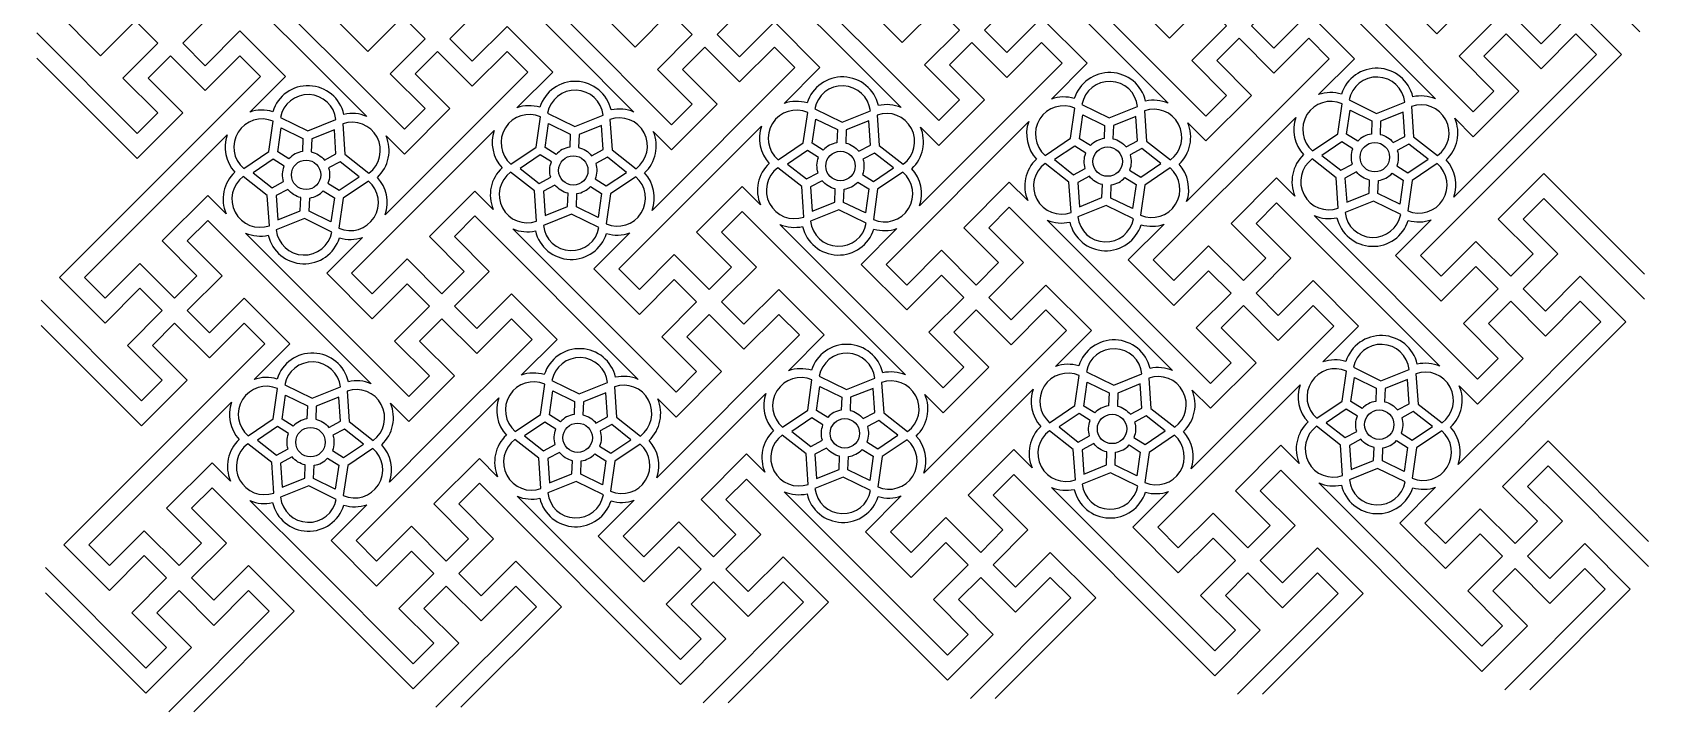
# Model space of a CAD drawing. Extents: x -10 to 131, y 120 to 260.
# Drawn here: x -8.8 to 130.7, y 119.9 to 178.5 of the extents above; entities that cross this region are included whole.
import ezdxf

# ---------------------------------------------------------------- set-up
doc = ezdxf.new("R2010")
doc.units = 0
doc.layers.add('LAYER_01', color=7, linetype='CONTINUOUS')

msp = doc.modelspace()

# ---------------------------------------------------------------- linework, layer by layer
at = {"layer": 'LAYER_01'}
for points in [[(-8.83, 199.36), (-0.15, 190.69), (3.79, 194.62), (0.78, 197.63), (2.71, 199.55), (5.71, 196.55), (8.72, 199.55), (10.5, 197.78), (1.82, 189.1), (-6.86, 180.42), (-2.93, 176.48), (0.08, 179.49), (2.01, 177.56), (-1, 174.55), (2.01, 171.55), (0.23, 169.77), (-8.45, 178.45)], [(130.36, 157.65), (121.68, 166.33), (117.74, 162.39), (120.75, 159.39), (118.82, 157.46), (115.81, 160.46), (112.81, 157.46), (111.03, 159.24), (128.39, 176.59), (124.45, 180.53), (121.45, 177.52), (119.52, 179.45), (122.53, 182.46), (119.52, 185.46), (121.3, 187.24), (129.98, 178.56)], [(-8.45, 176.29), (0.23, 167.61), (4.16, 171.55), (1.16, 174.55), (3.09, 176.48), (6.09, 173.48), (9.1, 176.48), (10.88, 174.7), (-6.48, 157.35), (-2.55, 153.41), (0.46, 156.42), (2.39, 154.49), (-0.62, 151.48), (2.39, 148.48), (0.61, 146.7), (-8.07, 155.38)], [(130.73, 134.58), (122.05, 143.25), (118.12, 139.32), (121.12, 136.31), (119.2, 134.39), (116.19, 137.39), (113.19, 134.39), (111.41, 136.16), (128.77, 153.52), (124.83, 157.46), (121.83, 154.45), (119.9, 156.38), (122.9, 159.39), (119.9, 162.39), (121.68, 164.17), (130.36, 155.49)], [(-8.07, 153.22), (0.61, 144.54), (4.54, 148.48), (1.54, 151.48), (3.46, 153.41), (6.47, 150.41), (9.47, 153.41), (11.25, 151.63), (-6.1, 134.27), (-2.17, 130.34), (0.84, 133.35), (2.76, 131.42), (-0.24, 128.41), (2.76, 125.41), (0.98, 123.63), (-7.69, 132.31)], [(120.46, 121.77), (129.14, 130.45), (125.21, 134.39), (122.2, 131.38), (120.28, 133.31), (123.28, 136.31), (120.28, 139.32), (122.05, 141.1), (130.73, 132.42)], [(28.18, 120.26), (36.86, 128.94), (32.92, 132.87), (29.92, 129.87), (27.99, 131.8), (31, 134.8), (27.99, 137.81), (29.77, 139.59), (47.13, 122.23), (51.06, 126.16), (48.06, 129.17), (49.98, 131.1), (52.99, 128.09), (56, 131.1), (57.77, 129.32), (49.09, 120.64)], [(51.25, 120.64), (59.93, 129.32), (56, 133.25), (52.99, 130.25), (51.06, 132.17), (54.07, 135.18), (51.06, 138.19), (52.84, 139.96), (70.2, 122.61), (74.13, 126.54), (71.13, 129.55), (73.06, 131.47), (76.06, 128.47), (79.07, 131.47), (80.84, 129.7), (72.17, 121.02)], [(74.32, 121.02), (83, 129.7), (79.07, 133.63), (76.06, 130.62), (74.13, 132.55), (77.14, 135.56), (74.13, 138.56), (75.91, 140.34), (93.27, 122.98), (97.2, 126.92), (94.2, 129.92), (96.13, 131.85), (99.13, 128.85), (102.14, 131.85), (103.92, 130.07), (95.24, 121.39)], [(97.39, 121.39), (106.07, 130.07), (102.14, 134.01), (99.13, 131), (97.2, 132.93), (100.21, 135.94), (97.2, 138.94), (98.98, 140.72), (116.34, 123.36), (120.28, 127.3), (117.27, 130.3), (119.2, 132.23), (122.2, 129.22), (125.21, 132.23), (126.99, 130.45), (118.31, 121.77)], [(5.11, 119.88), (13.79, 128.56), (9.85, 132.5), (6.85, 129.49), (4.92, 131.42), (7.93, 134.42), (4.92, 137.43), (6.7, 139.21), (24.06, 121.85), (27.99, 125.78), (24.99, 128.79), (26.91, 130.72), (29.92, 127.71), (32.92, 130.72), (34.7, 128.94), (26.02, 120.26)], [(-7.69, 130.15), (0.98, 121.47), (4.92, 125.41), (1.91, 128.41), (3.84, 130.34), (6.85, 127.33), (9.85, 130.34), (11.63, 128.56), (2.95, 119.88)]]:
    msp.add_lwpolyline(points, dxfattribs=at)
for points in [[(41.15, 171.81, 0.764198), (35, 172.04, 0.159469), (33.01, 171.99), (36.1, 175.08), (32.17, 179.02), (29.16, 176.01), (27.23, 177.94), (30.24, 180.94), (27.23, 183.95), (29.01, 185.73), (37.69, 177.05), (43.11, 171.63, 0.157699)], [(56.09, 172.37), (59.17, 175.46), (55.24, 179.4), (52.23, 176.39), (50.31, 178.32), (53.31, 181.32), (50.31, 184.33), (52.08, 186.11), (66.18, 172.01, 0.157699), (64.23, 172.19, 0.764198), (58.07, 172.41, 0.159469)], [(79.16, 172.75), (82.25, 175.84), (78.31, 179.77), (75.3, 176.77), (73.38, 178.69), (76.38, 181.7), (73.38, 184.71), (75.16, 186.48), (89.25, 172.39, 0.157699), (87.3, 172.57, 0.764198), (81.14, 172.79, 0.159469)], [(102.23, 173.13), (105.32, 176.22), (101.38, 180.15), (98.38, 177.15), (96.45, 179.07), (99.45, 182.08), (96.45, 185.08), (98.23, 186.86), (112.32, 172.76, 0.157699), (110.37, 172.94, 0.764198), (104.21, 173.17, 0.159469)], [(111.58, 185.4), (108.5, 182.31), (112.43, 178.37), (115.44, 181.38), (117.36, 179.45), (114.36, 176.45), (117.36, 173.44), (115.58, 171.66), (106.91, 180.34), (101.49, 185.76, 0.157699), (103.44, 185.58, 0.764198), (109.6, 185.35, 0.159469)], [(20.04, 171.25, 0.157699), (18.08, 171.43, 0.764198), (11.93, 171.66, 0.159469), (9.94, 171.62), (13.03, 174.7), (9.1, 178.64), (6.09, 175.63), (4.16, 177.56), (7.17, 180.57), (4.16, 183.57), (5.94, 185.35)], [(19.3, 183.88), (16.21, 180.8), (20.15, 176.86), (23.15, 179.87), (25.08, 177.94), (22.07, 174.93), (25.08, 171.93), (23.3, 170.15), (9.2, 184.25, 0.157699), (11.16, 184.07, 0.764198), (17.31, 183.84, 0.159469)], [(42.37, 184.26), (39.28, 181.17), (43.22, 177.24), (46.22, 180.24), (48.15, 178.32), (45.14, 175.31), (48.15, 172.31), (46.37, 170.53), (37.69, 179.21), (32.27, 184.63, 0.157699), (34.23, 184.45, 0.764198), (40.39, 184.22, 0.159469)], [(65.44, 184.64), (62.35, 181.55), (66.29, 177.62), (69.29, 180.62), (71.22, 178.69), (68.21, 175.69), (71.22, 172.68), (69.44, 170.91), (55.34, 185, 0.157699), (57.3, 184.82, 0.764198), (63.46, 184.6, 0.159469)], [(88.51, 185.02), (85.42, 181.93), (89.36, 177.99), (92.36, 181), (94.29, 179.07), (91.29, 176.07), (94.29, 173.06), (92.51, 171.28), (78.42, 185.38, 0.157699), (80.37, 185.2, 0.764198), (86.53, 184.98, 0.159469)], [(67.77, 163.52, 0.277496), (67.11, 166.74, 0.315552), (67.86, 170.33), (69.44, 168.75), (73.38, 172.68), (70.37, 175.69), (72.3, 177.62), (75.3, 174.61), (78.31, 177.62), (80.09, 175.84)], [(90.93, 170.71), (92.51, 169.13), (96.45, 173.06), (93.44, 176.07), (95.37, 177.99), (98.38, 174.99), (101.38, 177.99), (103.16, 176.22), (90.84, 163.9, 0.277496), (90.18, 167.12, 0.315552)], [(114, 171.09), (115.58, 169.5), (119.52, 173.44), (116.51, 176.45), (118.44, 178.37), (121.45, 175.37), (124.45, 178.37), (126.23, 176.59), (113.92, 164.28, 0.277496), (113.25, 167.5, 0.315552)], [(20.97, 165.99, 0.315552), (21.72, 169.57), (23.3, 167.99), (27.23, 171.93), (24.23, 174.93), (26.16, 176.86), (29.16, 173.85), (32.17, 176.86), (33.95, 175.08), (21.63, 162.77, 0.277496)], [(44.7, 163.14, 0.277496), (44.04, 166.37, 0.315552), (44.79, 169.95), (46.37, 168.37), (50.31, 172.31), (47.3, 175.31), (49.23, 177.24), (52.23, 174.23), (55.24, 177.24), (57.02, 175.46)], [(109.67, 172.49, 0.861723), (104.87, 172.67), (107.23, 171.51)], [(17.39, 170.98, 0.861723), (12.59, 171.15), (14.95, 170)], [(40.46, 171.36, 0.861723), (35.66, 171.53), (38.02, 170.38)], [(63.53, 171.73, 0.861723), (58.73, 171.91), (61.09, 170.76)], [(86.6, 172.11, 0.861723), (81.8, 172.29), (84.16, 171.13)], [(58.12, 171.59, 0.861723), (55.56, 167.51), (57.74, 168.98)], [(81.19, 171.96, 0.861723), (78.63, 167.89), (80.81, 169.36)], [(89.44, 167.5, 0.861723), (87.19, 171.74), (87.37, 169.12)], [(104.26, 172.34, 0.861723), (101.71, 168.27), (103.89, 169.74)], [(105.61, 169.11), (104.65, 169.71), (104.95, 171.78), (106.83, 170.86), (106.79, 169.73, 0.168823)], [(112.51, 167.87, 0.861723), (110.26, 172.12), (110.44, 169.5)], [(11.97, 170.83, 0.861723), (9.42, 166.76), (11.6, 168.23)], [(13.33, 167.6), (12.37, 168.2), (12.66, 170.27), (14.54, 169.35), (14.5, 168.22, 0.168823)], [(20.23, 166.36, 0.861723), (17.98, 170.61), (18.16, 167.99)], [(35.05, 171.21, 0.861723), (32.49, 167.14), (34.67, 168.61)], [(36.4, 167.97), (35.44, 168.57), (35.74, 170.65), (37.61, 169.73), (37.57, 168.6, 0.168823)], [(38.34, 168.57, -0.168823), (39.46, 167.86), (40.46, 168.39), (40.32, 170.48), (38.38, 169.7)], [(43.3, 166.74, 0.861723), (41.05, 170.99), (41.23, 168.36)], [(54.13, 170.42, 0.277496), (54.8, 167.2, 0.315552), (54.04, 163.61), (52.46, 165.19), (48.53, 161.26), (51.53, 158.25), (49.61, 156.32), (46.6, 159.33), (43.59, 156.32), (41.82, 158.1)], [(59.47, 168.35), (58.51, 168.95), (58.81, 171.02), (60.69, 170.11), (60.64, 168.97, 0.168823)], [(61.41, 168.95, -0.168823), (62.53, 168.24), (63.53, 168.77), (63.39, 170.86), (61.45, 170.08)], [(66.37, 167.12, 0.861723), (64.12, 171.37), (64.3, 168.74)], [(77.2, 170.8, 0.277496), (77.87, 167.57, 0.315552), (77.12, 163.99), (75.53, 165.57), (71.6, 161.64), (74.6, 158.63), (72.68, 156.7), (69.67, 159.71), (66.67, 156.7), (64.89, 158.48)], [(82.54, 168.73), (81.58, 169.33), (81.88, 171.4), (83.76, 170.48), (83.72, 169.35, 0.168823)], [(84.48, 169.32, -0.168823), (85.61, 168.62), (86.61, 169.15), (86.46, 171.23), (84.52, 170.46)], [(100.19, 164.37), (98.6, 165.95), (94.67, 162.01), (97.68, 159.01), (95.75, 157.08), (92.74, 160.09), (89.74, 157.08), (87.96, 158.86), (100.27, 171.17, 0.277496), (100.94, 167.95, 0.315552)], [(107.55, 169.7, -0.168823), (108.68, 169), (109.68, 169.52), (109.53, 171.61), (107.59, 170.83)], [(7.9, 162.85), (6.32, 164.44), (2.39, 160.5), (5.39, 157.5), (3.46, 155.57), (0.46, 158.57), (-2.55, 155.57), (-4.33, 157.35), (7.99, 169.66, 0.277496), (8.65, 166.44, 0.315552)], [(15.26, 168.19, -0.168823), (16.39, 167.48), (17.39, 168.01), (17.25, 170.1), (15.31, 169.32)], [(30.97, 163.23), (29.39, 164.81), (25.46, 160.88), (28.46, 157.87), (26.53, 155.95), (23.53, 158.95), (20.52, 155.95), (18.74, 157.72), (31.06, 170.04, 0.277496), (31.73, 166.82, 0.315552)], [(105.16, 167.13, -0.168823), (105.2, 168.46), (104.25, 169.06), (102.51, 167.89), (104.16, 166.6)], [(12.87, 165.62, -0.168823), (12.92, 166.95), (11.96, 167.55), (10.23, 166.38), (11.87, 165.09)], [(35.94, 166, -0.168823), (35.99, 167.33), (35.03, 167.93), (33.3, 166.76), (34.94, 165.47)], [(39.82, 167.19, -0.168823), (39.77, 165.86), (40.73, 165.26), (42.47, 166.42), (40.82, 167.72)], [(59.01, 166.38, -0.168823), (59.06, 167.71), (58.1, 168.31), (56.37, 167.14), (58.01, 165.85)], [(62.89, 167.57, -0.168823), (62.84, 166.23), (63.8, 165.63), (65.54, 166.8), (63.89, 168.09)], [(82.08, 166.75, -0.168823), (82.13, 168.08), (81.18, 168.69), (79.44, 167.52), (81.08, 166.22)], [(85.96, 167.94, -0.168823), (85.91, 166.61), (86.87, 166.01), (88.61, 167.18), (86.96, 168.47)], [(101.68, 167.58, 0.861723), (103.93, 163.33), (103.75, 165.95)], [(109.03, 168.32, -0.168823), (108.98, 166.99), (109.94, 166.39), (111.68, 167.56), (110.03, 168.85)], [(16.75, 166.81, -0.168823), (16.7, 165.48), (17.66, 164.88), (19.39, 166.05), (17.75, 167.34)], [(32.47, 166.44, 0.861723), (34.71, 162.2), (34.53, 164.82)], [(55.54, 166.82, 0.861723), (57.79, 162.57), (57.6, 165.2)], [(63.79, 162.35, 0.861723), (66.34, 166.43), (64.16, 164.96)], [(78.61, 167.2, 0.861723), (80.86, 162.95), (80.68, 165.58)], [(82.44, 166.08), (81.44, 165.55), (81.59, 163.46), (83.53, 164.24), (83.57, 165.37, -0.168823)], [(86.86, 162.73, 0.861723), (89.41, 166.8), (87.23, 165.33)], [(105.51, 166.46), (104.51, 165.93), (104.66, 163.84), (106.6, 164.62), (106.64, 165.75, -0.168823)], [(108.58, 166.34), (109.54, 165.74), (109.24, 163.67), (107.36, 164.59), (107.4, 165.72, 0.168823)], [(109.93, 163.11, 0.861723), (112.48, 167.18), (110.3, 165.71)], [(9.39, 166.07, 0.861723), (11.64, 161.82), (11.46, 164.44)], [(13.23, 164.95), (12.23, 164.42), (12.37, 162.33), (14.31, 163.11), (14.36, 164.24, -0.168823)], [(16.29, 164.83), (17.25, 164.23), (16.96, 162.16), (15.08, 163.08), (15.12, 164.21, 0.168823)], [(17.65, 161.6, 0.861723), (20.2, 165.67), (18.02, 164.2)], [(36.3, 165.32), (35.3, 164.79), (35.44, 162.71), (37.39, 163.48), (37.43, 164.62, -0.168823)], [(39.37, 165.21), (40.32, 164.61), (40.03, 162.54), (38.15, 163.46), (38.19, 164.59, 0.168823)], [(40.72, 161.98, 0.861723), (43.27, 166.05), (41.09, 164.58)], [(59.37, 165.7), (58.37, 165.17), (58.51, 163.08), (60.46, 163.86), (60.5, 164.99, -0.168823)], [(62.44, 165.59), (63.4, 164.99), (63.1, 162.92), (61.22, 163.83), (61.26, 164.97, 0.168823)], [(85.51, 165.97), (86.47, 165.37), (86.17, 163.29), (84.29, 164.21), (84.33, 165.34, 0.168823)], [(89.63, 149.32, 0.157699), (87.68, 149.5, 0.764198), (81.52, 149.72, 0.159469), (79.53, 149.68), (82.62, 152.77), (78.69, 156.7), (75.68, 153.7), (73.76, 155.62), (76.76, 158.63), (73.76, 161.64), (75.53, 163.41), (84.21, 154.73)], [(81.44, 162.58, 0.861723), (86.25, 162.41), (83.88, 163.56)], [(102.61, 150.06), (105.69, 153.15), (101.76, 157.08), (98.75, 154.07), (96.83, 156), (99.83, 159.01), (96.83, 162.01), (98.6, 163.79), (107.28, 155.11), (112.7, 149.69, 0.157699), (110.75, 149.87, 0.764198), (104.59, 150.1, 0.159469)], [(104.52, 162.96, 0.861723), (109.32, 162.79), (106.96, 163.94)], [(10.32, 148.54), (13.41, 151.63), (9.47, 155.57), (6.47, 152.56), (4.54, 154.49), (7.55, 157.5), (4.54, 160.5), (6.32, 162.28), (20.42, 148.18, 0.157699), (18.46, 148.36, 0.764198), (12.31, 148.59, 0.159469)], [(12.23, 161.45, 0.861723), (17.03, 161.27), (14.67, 162.43)], [(41.53, 148.74, 0.764198), (35.38, 148.97, 0.159469), (33.39, 148.92), (36.48, 152.01), (32.55, 155.95), (29.54, 152.94), (27.61, 154.87), (30.62, 157.87), (27.61, 160.88), (29.39, 162.66), (43.49, 148.56, 0.157699)], [(35.3, 161.83, 0.861723), (40.1, 161.65), (37.74, 162.81)], [(66.56, 148.94, 0.157699), (64.6, 149.12, 0.764198), (58.45, 149.34, 0.159469), (56.46, 149.3), (59.55, 152.39), (55.62, 156.32), (52.61, 153.32), (50.68, 155.25), (53.69, 158.25), (50.68, 161.26), (52.46, 163.04), (61.14, 154.36)], [(55.72, 161.93, 0.157699), (57.68, 161.75, 0.764198), (63.83, 161.53, 0.159469), (65.82, 161.57), (62.73, 158.48), (66.67, 154.55), (69.67, 157.55), (71.6, 155.62), (68.59, 152.62), (71.6, 149.61), (69.82, 147.83)], [(58.37, 162.21, 0.861723), (63.18, 162.03), (60.81, 163.18)], [(88.89, 161.95), (85.8, 158.86), (89.74, 154.92), (92.74, 157.93), (94.67, 156), (91.66, 153), (94.67, 149.99), (92.89, 148.21), (78.79, 162.31, 0.157699), (80.75, 162.13, 0.764198), (86.91, 161.9, 0.159469)], [(103.82, 162.51, 0.764198), (109.98, 162.28, 0.159469), (111.96, 162.33), (108.87, 159.24), (112.81, 155.3), (115.81, 158.31), (117.74, 156.38), (114.74, 153.37), (117.74, 150.37), (115.96, 148.59), (101.86, 162.69, 0.157699)], [(19.68, 160.81), (16.59, 157.72), (20.52, 153.79), (23.53, 156.79), (25.46, 154.87), (22.45, 151.86), (25.46, 148.86), (23.68, 147.08), (9.58, 161.18, 0.157699), (11.54, 161, 0.764198), (17.69, 160.77, 0.159469)], [(32.65, 161.55, 0.157699), (34.61, 161.37, 0.764198), (40.76, 161.15, 0.159469), (42.75, 161.19), (39.66, 158.1), (43.59, 154.17), (46.6, 157.17), (48.53, 155.25), (45.52, 152.24), (48.53, 149.23), (46.75, 147.46)], [(91.22, 140.83, 0.277496), (90.56, 144.05, 0.315552), (91.31, 147.64), (92.89, 146.06), (96.83, 149.99), (93.82, 153), (95.75, 154.92), (98.75, 151.92), (101.76, 154.92), (103.54, 153.15)], [(113.63, 144.43, 0.315552), (114.38, 148.01), (115.96, 146.43), (119.9, 150.37), (116.89, 153.37), (118.82, 155.3), (121.83, 152.3), (124.83, 155.3), (126.61, 153.52), (117.93, 144.84), (114.29, 141.21, 0.277496)], [(22.1, 146.5), (23.68, 144.92), (27.61, 148.86), (24.61, 151.86), (26.53, 153.79), (29.54, 150.78), (32.55, 153.79), (34.32, 152.01), (25.65, 143.33), (22.01, 139.69, 0.277496), (21.34, 142.92, 0.315552)], [(45.08, 140.07, 0.277496), (44.42, 143.29, 0.315552), (45.17, 146.88), (46.75, 145.3), (50.68, 149.23), (47.68, 152.24), (49.61, 154.17), (52.61, 151.16), (55.62, 154.17), (57.4, 152.39)], [(68.15, 140.45, 0.277496), (67.49, 143.67, 0.315552), (68.24, 147.26), (69.82, 145.68), (73.76, 149.61), (70.75, 152.62), (72.68, 154.55), (75.68, 151.54), (78.69, 154.55), (80.47, 152.77)], [(63.91, 148.66, 0.861723), (59.11, 148.84), (61.47, 147.68)], [(86.98, 149.04, 0.861723), (82.18, 149.22), (84.54, 148.06)], [(110.05, 149.42, 0.861723), (105.25, 149.6), (107.61, 148.44)], [(17.77, 147.91, 0.861723), (12.96, 148.08), (15.33, 146.93)], [(40.84, 148.28, 0.861723), (36.04, 148.46), (38.4, 147.31)], [(104.64, 149.27, 0.861723), (102.08, 145.2), (104.26, 146.67)], [(12.35, 147.76, 0.861723), (9.8, 143.69), (11.98, 145.16)], [(35.42, 148.14, 0.861723), (32.87, 144.07), (35.05, 145.53)], [(43.67, 143.67, 0.861723), (41.43, 147.92), (41.61, 145.29)], [(58.49, 148.51, 0.861723), (55.94, 144.44), (58.12, 145.91)], [(59.85, 145.28), (58.89, 145.88), (59.18, 147.95), (61.06, 147.03), (61.02, 145.9, 0.168823)], [(66.75, 144.05, 0.861723), (64.5, 148.29), (64.68, 145.67)], [(81.57, 148.89, 0.861723), (79.01, 144.82), (81.19, 146.29)], [(82.92, 145.66), (81.96, 146.26), (82.26, 148.33), (84.14, 147.41), (84.09, 146.28, 0.168823)], [(84.86, 146.25, -0.168823), (85.98, 145.55), (86.98, 146.08), (86.84, 148.16), (84.9, 147.38)], [(89.82, 144.43, 0.861723), (87.57, 148.67), (87.75, 146.05)], [(100.56, 141.29), (98.98, 142.88), (95.05, 138.94), (98.05, 135.94), (96.13, 134.01), (93.12, 137.01), (90.11, 134.01), (88.34, 135.79), (100.65, 148.1, 0.277496), (101.32, 144.88, 0.315552)], [(105.99, 146.04), (105.03, 146.64), (105.33, 148.71), (107.21, 147.79), (107.17, 146.66, 0.168823)], [(107.93, 146.63, -0.168823), (109.05, 145.92), (110.06, 146.45), (109.91, 148.54), (107.97, 147.76)], [(112.89, 144.8, 0.861723), (110.64, 149.05), (110.82, 146.43)], [(8.28, 139.78), (6.7, 141.36), (2.76, 137.43), (5.77, 134.42), (3.84, 132.5), (0.84, 135.5), (-2.17, 132.5), (-3.95, 134.27), (8.37, 146.59, 0.277496), (9.03, 143.37, 0.315552)], [(13.7, 144.52), (12.74, 145.13), (13.04, 147.2), (14.92, 146.28), (14.88, 145.15, 0.168823)], [(15.64, 145.12, -0.168823), (16.77, 144.41), (17.77, 144.94), (17.63, 147.03), (15.68, 146.25)], [(20.6, 143.29, 0.861723), (18.35, 147.54), (18.54, 144.92)], [(31.35, 140.16), (29.77, 141.74), (25.83, 137.81), (28.84, 134.8), (26.91, 132.87), (23.91, 135.88), (20.9, 132.87), (19.12, 134.65), (31.44, 146.97, 0.277496), (32.1, 143.75, 0.315552)], [(36.77, 144.9), (35.82, 145.5), (36.11, 147.57), (37.99, 146.66), (37.95, 145.53, 0.168823)], [(38.71, 145.5, -0.168823), (39.84, 144.79), (40.84, 145.32), (40.7, 147.41), (38.75, 146.63)], [(54.42, 140.54), (52.84, 142.12), (48.91, 138.19), (51.91, 135.18), (49.98, 133.25), (46.98, 136.26), (43.97, 133.25), (42.19, 135.03), (54.51, 147.35, 0.277496), (55.17, 144.12, 0.315552)], [(61.78, 145.88, -0.168823), (62.91, 145.17), (63.91, 145.7), (63.77, 147.78), (61.83, 147.01)], [(77.49, 140.92), (75.91, 142.5), (71.98, 138.56), (74.98, 135.56), (73.06, 133.63), (70.05, 136.64), (67.04, 133.63), (65.27, 135.41), (77.58, 147.72, 0.277496), (78.25, 144.5, 0.315552)], [(59.39, 143.3, -0.168823), (59.44, 144.63), (58.48, 145.24), (56.75, 144.07), (58.39, 142.77)], [(82.46, 143.68, -0.168823), (82.51, 145.01), (81.55, 145.61), (79.82, 144.45), (81.46, 143.15)], [(86.34, 144.87, -0.168823), (86.29, 143.54), (87.25, 142.94), (88.99, 144.11), (87.34, 145.4)], [(105.53, 144.06, -0.168823), (105.58, 145.39), (104.62, 145.99), (102.89, 144.82), (104.53, 143.53)], [(109.41, 145.25, -0.168823), (109.36, 143.92), (110.32, 143.32), (112.06, 144.49), (110.41, 145.78)], [(13.25, 142.55, -0.168823), (13.3, 143.88), (12.34, 144.48), (10.6, 143.31), (12.25, 142.02)], [(17.13, 143.74, -0.168823), (17.08, 142.41), (18.04, 141.81), (19.77, 142.97), (18.13, 144.27)], [(36.32, 142.93, -0.168823), (36.37, 144.26), (35.41, 144.86), (33.68, 143.69), (35.32, 142.4)], [(40.2, 144.12, -0.168823), (40.15, 142.79), (41.11, 142.18), (42.84, 143.35), (41.2, 144.65)], [(55.92, 143.75, 0.861723), (58.16, 139.5), (57.98, 142.13)], [(63.27, 144.49, -0.168823), (63.22, 143.16), (64.18, 142.56), (65.91, 143.73), (64.27, 145.02)], [(78.99, 144.13, 0.861723), (81.23, 139.88), (81.05, 142.5)], [(102.06, 144.51, 0.861723), (104.31, 140.26), (104.12, 142.88)], [(110.31, 140.04, 0.861723), (112.86, 144.11), (110.68, 142.64)], [(9.77, 142.99, 0.861723), (12.02, 138.75), (11.84, 141.37)], [(18.02, 138.53, 0.861723), (20.58, 142.6), (18.4, 141.13)], [(32.84, 143.37, 0.861723), (35.09, 139.13), (34.91, 141.75)], [(41.1, 138.91, 0.861723), (43.65, 142.98), (41.47, 141.51)], [(59.75, 142.63), (58.75, 142.1), (58.89, 140.01), (60.83, 140.79), (60.88, 141.92, -0.168823)], [(62.82, 142.52), (63.77, 141.92), (63.48, 139.84), (61.6, 140.76), (61.64, 141.89, 0.168823)], [(64.17, 139.28, 0.861723), (66.72, 143.35), (64.54, 141.89)], [(82.82, 143.01), (81.82, 142.48), (81.96, 140.39), (83.91, 141.17), (83.95, 142.3, -0.168823)], [(85.89, 142.9), (86.84, 142.29), (86.55, 140.22), (84.67, 141.14), (84.71, 142.27, 0.168823)], [(87.24, 139.66, 0.861723), (89.79, 143.73), (87.61, 142.26)], [(105.89, 143.39), (104.89, 142.86), (105.04, 140.77), (106.98, 141.55), (107.02, 142.68, -0.168823)], [(108.96, 143.27), (109.92, 142.67), (109.62, 140.6), (107.74, 141.52), (107.78, 142.65, 0.168823)], [(13.61, 141.87), (12.61, 141.34), (12.75, 139.26), (14.69, 140.04), (14.73, 141.17, -0.168823)], [(16.67, 141.76), (17.63, 141.16), (17.33, 139.09), (15.45, 140.01), (15.5, 141.14, 0.168823)], [(36.68, 142.25), (35.68, 141.72), (35.82, 139.64), (37.76, 140.41), (37.81, 141.54, -0.168823)], [(39.74, 142.14), (40.7, 141.54), (40.41, 139.47), (38.53, 140.39), (38.57, 141.52, 0.168823)], [(35.68, 138.76, 0.861723), (40.48, 138.58), (38.12, 139.74)], [(58.75, 139.14, 0.861723), (63.55, 138.96), (61.19, 140.11)], [(81.82, 139.51, 0.861723), (86.62, 139.34), (84.26, 140.49)], [(104.2, 139.44, 0.764198), (110.36, 139.21, 0.159469), (112.34, 139.25), (109.25, 136.16), (113.19, 132.23), (116.19, 135.24), (118.12, 133.31), (115.11, 130.3), (118.12, 127.3), (116.34, 125.52), (102.24, 139.62, 0.157699)], [(104.89, 139.89, 0.861723), (109.7, 139.71), (107.33, 140.87)], [(12.61, 138.38, 0.861723), (17.41, 138.2), (15.05, 139.36)], [(33.03, 138.48, 0.157699), (34.99, 138.3, 0.764198), (41.14, 138.08, 0.159469), (43.13, 138.12), (40.04, 135.03), (43.97, 131.1), (46.98, 134.1), (48.91, 132.17), (45.9, 129.17), (48.91, 126.16), (47.13, 124.38)], [(66.2, 138.5), (63.11, 135.41), (67.04, 131.47), (70.05, 134.48), (71.98, 132.55), (68.97, 129.55), (71.98, 126.54), (70.2, 124.76), (56.1, 138.86, 0.157699), (58.06, 138.68, 0.764198), (64.21, 138.45, 0.159469)], [(89.27, 138.88), (86.18, 135.79), (90.11, 131.85), (93.12, 134.86), (95.05, 132.93), (92.04, 129.92), (95.05, 126.92), (93.27, 125.14), (79.17, 139.24, 0.157699), (81.13, 139.06, 0.764198), (87.28, 138.83, 0.159469)], [(11.91, 137.92, 0.764198), (18.07, 137.7, 0.159469), (20.06, 137.74), (16.97, 134.65), (20.9, 130.72), (23.91, 133.72), (25.83, 131.8), (22.83, 128.79), (25.83, 125.78), (24.06, 124.01), (15.38, 132.69), (9.96, 138.1, 0.157699)]]:
    msp.add_lwpolyline(points, format="xyb", close=True, dxfattribs=at)
for centre in [(107.09, 167.73), (14.81, 166.21), (37.88, 166.59), (60.95, 166.97), (84.02, 167.35), (61.33, 143.9), (84.4, 144.28), (107.47, 144.65), (15.19, 143.14), (38.26, 143.52)]:
    msp.add_circle(centre, 1.27, dxfattribs=at)

doc.saveas('drawing.dxf')
